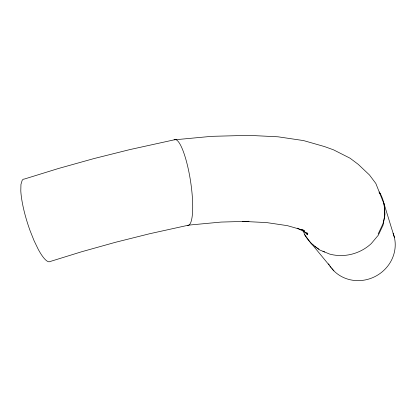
<?xml version="1.0" encoding="UTF-8"?>
<svg xmlns="http://www.w3.org/2000/svg" width="416" height="416" viewBox="0 0 416 416"><rect width="100%" height="100%" fill="white"/><g stroke="black" fill="none" stroke-linecap="round" stroke-linejoin="round"><path stroke-width="0.62" d="M378.139 234.031L382.814 224.104A43.02 40.425 -28.3 0 0 379.345 191.942M301.475 229.46L304.47 230.542L287.368 225.654L266.604 222.576L242.715 221.395L248.981 221.286L221.135 222.071L188.833 225.103L149.661 233.735L115.471 242.294L81.744 251.722L49.119 261.825A42.5 9.526 72.2 0 1 38.277 249.392L34.096 240.75L30.098 230.719A43.805 9.818 72.2 0 1 20.8 190.85L20.951 184.366L22.178 180.336A42.5 9.526 72.2 0 1 24.398 179.036L58.448 168.496L93.912 158.584L129.865 149.588L174.122 139.859L211.52 136.344L248.742 135.356L278.07 136.807L303.56 140.582L324.558 146.588L333.528 149.838L350.1 158.231L358.249 164.356L369.47 174.975L375.82 183.44L383.968 203.845L384.202 206.357M297.185 228.15L307.882 233.563L306.862 232.799M303.425 230.932L307.58 234.858L306.462 233.366M311.043 243.105L333.882 270.858M379.049 192.41L380.146 193.882M303.337 231.192L304.704 234.775L311.095 243.344L319.623 249.933L329.701 254.098A42.5 40.04 -22.5 0 0 371.249 243.615L378.373 235.108L383.048 225.186L384.956 214.521L384.316 207.61M383.76 202.868L394.389 237.38M324.704 251.997A43.02 40.425 -28.3 0 1 322.93 251.259M318.989 249.236A43.02 40.425 -28.3 0 1 314.803 246.418M313.815 245.627A43.02 40.425 -28.3 0 1 304.678 234.671M393.094 233.163A35.797 33.639 -28.3 0 1 376.828 275.584A35.797 33.639 -28.3 0 1 331.77 268.528M330.985 267.53A35.797 33.639 -28.3 0 1 329.888 265.98M329.217 264.919A35.797 33.639 -28.3 0 1 328.588 263.838M174.112 139.807A43.446 9.157 81.2 0 1 190.408 180.31A43.446 9.157 81.2 0 1 187.668 225.436"/></g></svg>
